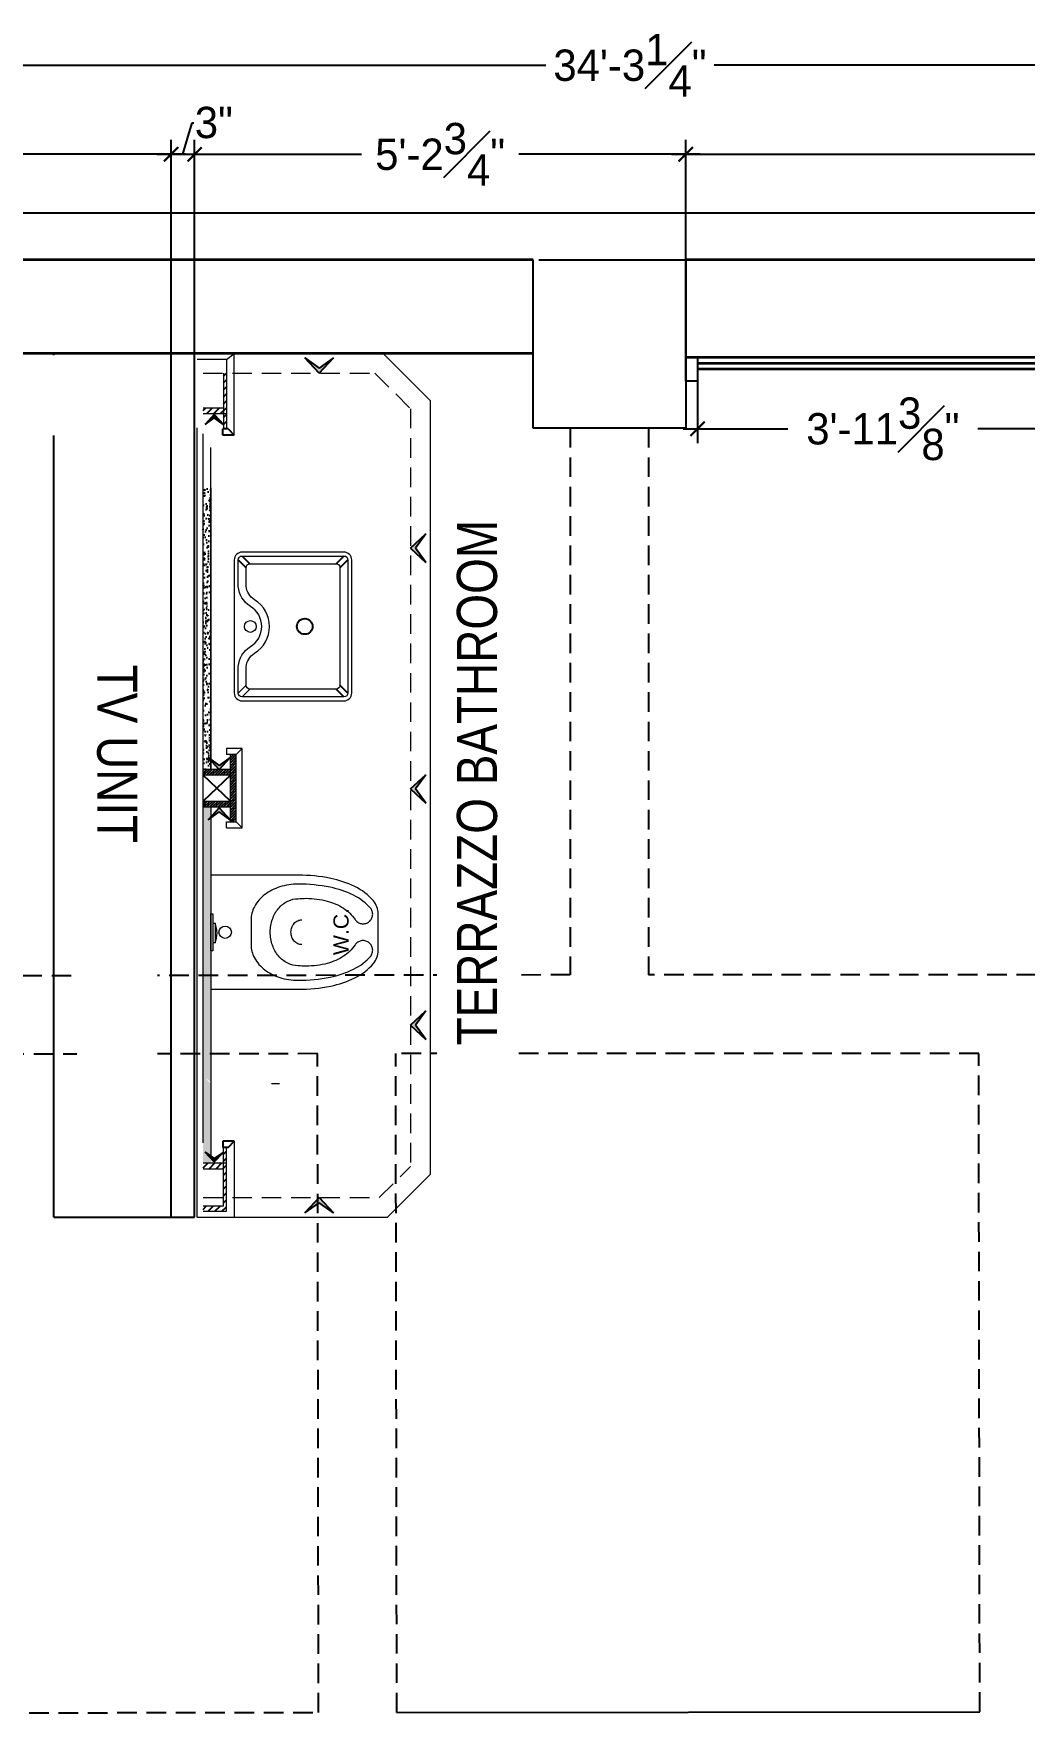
# Model space of a CAD drawing. Header units: inches. Extents: x -137722 to 81594, y -22256 to -1207.
# Drawn here: x -65854.8 to -65728.3, y -7632.3 to -7415.7 of the extents above; entities that cross this region are included whole.
import ezdxf

# ---------------------------------------------------------------- set-up
doc = ezdxf.new("R2010")
doc.units = ezdxf.units.IN
doc.header["$LTSCALE"] = 0.05
doc.header["$MEASUREMENT"] = 0
doc.header["$PDMODE"] = 3
doc.header["$PDSIZE"] = -4
doc.linetypes.add('A2-XREF-115_FURN$0$HIDDEN', pattern=[0.375, 0.25, -0.125])
doc.linetypes.add('DASHED2', pattern=[0.375, 0.25, -0.125])
doc.layers.get('Defpoints').update_dxf_attribs({"linetype": 'DASHED2'})
for name, color, linetype in [('00 floor', 7, 'Continuous'), ('beam', 7, 'Continuous'), ('Civil Dimension - Text', 7, 'Continuous'), ('Flooring Hatch', 251, 'Continuous'), ('Furniture Layout', 6, 'Continuous'), ('HATCH', 251, 'Continuous'), ('T-furniture', 7, 'Continuous'), ('text', 176, 'Continuous'), ('Vector Graphics', 7, 'Continuous')]:
    doc.layers.add(name, color=color, linetype=linetype)
doc.layers.add('FURNITURE', color=36, linetype='Continuous', lineweight=18)
doc.layers.add('WALL', color=7, linetype='Continuous', lineweight=35)
doc.styles.add('4MMOF3-8', font='ARIALN.TTF', dxfattribs={"height": 5.12})
doc.styles.add('9-128OF1-4', font='stylu.ttf')
doc.styles.add('times', font='arial.ttf')
doc.dimstyles.new('DIM 1-4', dxfattribs={"dimtxt": 3.0792, "dimasz": 1.82, "dimexe": 1.82, "dimexo": 0, "dimgap": 0.09, "dimtad": 0, "dimzin": 0, "dimdsep": 46, "dimlunit": 4, "dimtxsty": '9-128OF1-4', "dimblk": 'ARCHTICK', "dimcen": 1.8125, "dimdle": 1.82, "dimclrd": 8, "dimclre": 8, "dimadec": 0, "dimazin": 0, "dimtfac": 1, "dimtofl": 0, "dimtmove": 0, "dimatfit": 3, "dimldrblk": 'OPEN90', "dimfxl": 1, "dimtolj": 1, "dimtzin": 0, "dimlwd": -1, "dimarcsym": 0})
pattern_1 = [(50, (914.3396, 844.2935), (1.411929493, -0.123527825), [0.147637795, -1.624015748]), (355, (914.3396, 844.2935), (-0.273132546, 1.480693177), [0.118110236, -1.299212598]), (100.4514445, (914.4573, 844.2832), (1.138796942, 1.357165337), [0.12547282, -1.380201008]), (46.1842, (914.3396, 844.6872), (2.10086876, -0.325825356), [0.22145669, -2.43602362]), (96.6356355, (914.5147, 844.66), (1.83988572, 1.9175563), [0.188209335, -2.07030268]), (351.184164, (914.3396, 844.6872), (1.83988572, 1.9175563), [0.177165354, -1.9488189]), (21, (914.5365, 844.5888), (1.175013882, -0.792556871), [0.147637795, -1.624015748]), (326, (914.5365, 844.5888), (0.47896719, 1.42746072), [0.118110236, -1.299212598]), (71.4514447, (914.6344, 844.5227), (1.653981057, 0.634903844), [0.125472815, -1.380201008]), (37.5, (914.33963, 844.2935), (0.023936723, 0.655302862), [0, -1.283464567, 0, -1.318897638, 0, -1.304133858]), (7.5, (914.3396, 844.2935), (0.51785342, 0.776401008), [0, -0.751968504, 0, -1.253937008, 0, -0.497047244]), (327.5, (913.90065, 844.2935), (1.0508315673, -0.044399354), [0, -0.492125984, 0, -1.535433071, 0, -2.037401575]), (317.5, (913.7038, 844.2935), (1.14800427, 0.197057052), [0, -0.63976378, 0, -1.01968504, 0, -1.446850394])]
pattern_2 = [(45, (914.3396, 853.7709), (-0.441941738, 0.441941738), [])]
pattern_3 = [(45, (914.3396, 834.8161), (-0.441941738, 0.441941738), [])]

# ---------------------------------------------------------------- blocks, each defined once
blk = doc.blocks.new('adwawd')
at = {"layer": 'Flooring Hatch', "ltscale": 50, "true_color": 0xcd6928, "transparency": 33554687}
h = blk.add_hatch(color=32, dxfattribs=at)
h.dxf.hatch_style = 1
h.paths.add_polyline_path([(-77941.34, -7094.04), (-77946.01, -7099.05), (-77941.34, -7095.73), (-77936.68, -7099.05)])
at = {"layer": 'Civil Dimension - Text', "color": 2, "ltscale": 50}
for p, q in [((-77941.34, -7094.04), (-77946.01, -7099.05)), ((-77946.01, -7099.05), (-77941.34, -7095.73)), ((-77941.34, -7094.04), (-77936.68, -7099.05)), ((-77936.68, -7099.05), (-77941.34, -7095.73))]:
    blk.add_line(p, q, dxfattribs=at)
blk = doc.blocks.new('_ArchTick')
at = {"color": 0, "const_width": 0.15}
blk.add_lwpolyline([(-0.5, -0.5), (0.5, 0.5)], dxfattribs=at)
blk = doc.blocks.new('*D148')
at = {"layer": 'Civil Dimension - Text', "color": 8, "lineweight": -2, "ltscale": 50, "transparency": 16777216}
for p, q in [((-65984.28, -7465.53), (-65984.28, -7429.24)), ((-65837.28, -7456.53), (-65837.28, -7429.24))]:
    blk.add_line(p, q, dxfattribs=at)
at = {"layer": 'Civil Dimension - Text', "color": 8, "ltscale": 50, "transparency": 16777216}
for p, q in [((-65986.1, -7431.06), (-65918.14, -7431.06)), ((-65835.46, -7431.06), (-65903.43, -7431.06))]:
    blk.add_line(p, q, dxfattribs=at)
at = {"layer": 'Defpoints', "color": 0, "ltscale": 50, "transparency": 16777216}
for p in [(-65837.28, -7431.06), (-65837.28, -7456.53), (-65984.28, -7465.53)]:
    blk.add_point(p, dxfattribs=at)
at = {"layer": 'Civil Dimension - Text', "color": 8, "ltscale": 50, "transparency": 16777216, "xscale": 1.82, "yscale": 1.82, "zscale": 1.82, "rotation": 180}
blk.add_blockref('_ArchTick', (-65984.28, -7431.06), dxfattribs=at)
at = {"layer": 'Civil Dimension - Text', "color": 8, "ltscale": 50, "transparency": 16777216, "xscale": 1.82, "yscale": 1.82, "zscale": 1.82}
blk.add_blockref('_ArchTick', (-65837.28, -7431.06), dxfattribs=at)
at = {"layer": 'Civil Dimension - Text', "color": 0, "ltscale": 50, "transparency": 16777216, "insert": (-65910.78, -7431.06), "char_height": 4, "attachment_point": 5, "style": '9-128OF1-4'}
blk.add_mtext('\\A1;12\'-3"', dxfattribs=at)
blk = doc.blocks.new('_Open90')
at = {"color": 0, "linetype": 'ByBlock', "lineweight": -2}
for p, q in [((0, 0), (-1, 0)), ((-0.5, 0.5), (0, 0)), ((0, 0), (-0.5, -0.5))]:
    blk.add_line(p, q, dxfattribs=at)
blk = doc.blocks.new('*D149')
at = {"layer": 'Civil Dimension - Text', "color": 8, "ltscale": 50, "transparency": 16777216}
for p, q in [((-65835.78, -7431.06), (-65834.58, -7427.03)), ((-65834.58, -7427.03), (-65834.4, -7427.03)), ((-65839.1, -7431.06), (-65832.46, -7431.06))]:
    blk.add_line(p, q, dxfattribs=at)
at = {"layer": 'Civil Dimension - Text', "color": 8, "lineweight": -2, "ltscale": 50, "transparency": 16777216}
for p, q in [((-65837.28, -7456.53), (-65837.28, -7429.24)), ((-65834.28, -7456.53), (-65834.28, -7429.24))]:
    blk.add_line(p, q, dxfattribs=at)
at = {"layer": 'Defpoints', "color": 0, "ltscale": 50, "transparency": 16777216}
for p in [(-65834.28, -7431.06), (-65837.28, -7456.53), (-65834.28, -7456.53)]:
    blk.add_point(p, dxfattribs=at)
at = {"layer": 'Civil Dimension - Text', "color": 8, "ltscale": 50, "transparency": 16777216, "xscale": 1.82, "yscale": 1.82, "zscale": 1.82, "rotation": 180}
blk.add_blockref('_ArchTick', (-65837.28, -7431.06), dxfattribs=at)
at = {"layer": 'Civil Dimension - Text', "color": 8, "ltscale": 50, "transparency": 16777216, "xscale": 1.82, "yscale": 1.82, "zscale": 1.82}
blk.add_blockref('_ArchTick', (-65834.28, -7431.06), dxfattribs=at)
at = {"layer": 'Civil Dimension - Text', "color": 0, "ltscale": 50, "transparency": 16777216, "insert": (-65831.82, -7427.03), "char_height": 4, "attachment_point": 5, "style": '9-128OF1-4'}
blk.add_mtext('\\A1;3"', dxfattribs=at)
blk = doc.blocks.new('*D150')
at = {"layer": 'Civil Dimension - Text', "color": 8, "lineweight": -2, "ltscale": 50, "transparency": 16777216}
for p, q in [((-65834.28, -7456.53), (-65834.28, -7429.24)), ((-65771.53, -7457.03), (-65771.53, -7429.24))]:
    blk.add_line(p, q, dxfattribs=at)
at = {"layer": 'Civil Dimension - Text', "color": 8, "ltscale": 50, "transparency": 16777216}
for p, q in [((-65836.1, -7431.06), (-65812.95, -7431.06)), ((-65769.71, -7431.06), (-65792.86, -7431.06))]:
    blk.add_line(p, q, dxfattribs=at)
at = {"layer": 'Defpoints', "color": 0, "ltscale": 50, "transparency": 16777216}
for p in [(-65771.53, -7431.06), (-65834.28, -7456.53), (-65771.53, -7457.03)]:
    blk.add_point(p, dxfattribs=at)
at = {"layer": 'Civil Dimension - Text', "color": 8, "ltscale": 50, "transparency": 16777216, "xscale": 1.82, "yscale": 1.82, "zscale": 1.82, "rotation": 180}
blk.add_blockref('_ArchTick', (-65834.28, -7431.06), dxfattribs=at)
at = {"layer": 'Civil Dimension - Text', "color": 8, "ltscale": 50, "transparency": 16777216, "xscale": 1.82, "yscale": 1.82, "zscale": 1.82}
blk.add_blockref('_ArchTick', (-65771.53, -7431.06), dxfattribs=at)
at = {"layer": 'Civil Dimension - Text', "color": 0, "ltscale": 50, "transparency": 16777216, "insert": (-65802.91, -7431.06), "char_height": 4, "attachment_point": 5, "style": '9-128OF1-4'}
blk.add_mtext('\\A1;5\'-2{\\H1x;\\S3#4;}"', dxfattribs=at)
blk = doc.blocks.new('*D145')
at = {"layer": 'Civil Dimension - Text', "color": 8, "lineweight": -2, "ltscale": 50, "transparency": 16777216}
for p, q in [((-65771.53, -7457.03), (-65771.53, -7429.24)), ((-65573.03, -7457.03), (-65573.03, -7429.24))]:
    blk.add_line(p, q, dxfattribs=at)
at = {"layer": 'Civil Dimension - Text', "color": 8, "ltscale": 50, "transparency": 16777216}
for p, q in [((-65773.35, -7431.06), (-65682.06, -7431.06)), ((-65571.21, -7431.06), (-65662.5, -7431.06))]:
    blk.add_line(p, q, dxfattribs=at)
at = {"layer": 'Defpoints', "color": 0, "ltscale": 50, "transparency": 16777216}
for p in [(-65573.03, -7431.06), (-65771.53, -7457.03), (-65573.03, -7457.03)]:
    blk.add_point(p, dxfattribs=at)
at = {"layer": 'Civil Dimension - Text', "color": 8, "ltscale": 50, "transparency": 16777216, "xscale": 1.82, "yscale": 1.82, "zscale": 1.82, "rotation": 180}
blk.add_blockref('_ArchTick', (-65771.53, -7431.06), dxfattribs=at)
at = {"layer": 'Civil Dimension - Text', "color": 8, "ltscale": 50, "transparency": 16777216, "xscale": 1.82, "yscale": 1.82, "zscale": 1.82}
blk.add_blockref('_ArchTick', (-65573.03, -7431.06), dxfattribs=at)
at = {"layer": 'Civil Dimension - Text', "color": 0, "ltscale": 50, "transparency": 16777216, "insert": (-65672.28, -7431.06), "char_height": 4, "attachment_point": 5, "style": '9-128OF1-4'}
blk.add_mtext('\\A1;16\'-6{\\H1x;\\S1#2;}"', dxfattribs=at)
blk = doc.blocks.new('*D151')
at = {"layer": 'Civil Dimension - Text', "color": 8, "lineweight": -2, "ltscale": 50, "transparency": 16777216}
for p, q in [((-65984.28, -7465.53), (-65984.28, -7417.87)), ((-65573.03, -7465.53), (-65573.03, -7417.87))]:
    blk.add_line(p, q, dxfattribs=at)
at = {"layer": 'Civil Dimension - Text', "color": 8, "ltscale": 50, "transparency": 16777216}
for p, q in [((-65986.1, -7419.69), (-65789.41, -7419.69)), ((-65571.21, -7419.69), (-65767.91, -7419.69))]:
    blk.add_line(p, q, dxfattribs=at)
at = {"layer": 'Defpoints', "color": 0, "ltscale": 50, "transparency": 16777216}
for p in [(-65573.03, -7419.69), (-65984.28, -7465.53), (-65573.03, -7465.53)]:
    blk.add_point(p, dxfattribs=at)
at = {"layer": 'Civil Dimension - Text', "color": 8, "ltscale": 50, "transparency": 16777216, "xscale": 1.82, "yscale": 1.82, "zscale": 1.82, "rotation": 180}
blk.add_blockref('_ArchTick', (-65984.28, -7419.69), dxfattribs=at)
at = {"layer": 'Civil Dimension - Text', "color": 8, "ltscale": 50, "transparency": 16777216, "xscale": 1.82, "yscale": 1.82, "zscale": 1.82}
blk.add_blockref('_ArchTick', (-65573.03, -7419.69), dxfattribs=at)
at = {"layer": 'Civil Dimension - Text', "color": 0, "ltscale": 50, "transparency": 16777216, "insert": (-65778.66, -7419.69), "char_height": 4, "attachment_point": 5, "style": '9-128OF1-4'}
blk.add_mtext('\\A1;34\'-3{\\H1x;\\S1#4;}"', dxfattribs=at)
blk = doc.blocks.new('*D154')
at = {"layer": 'Civil Dimension - Text', "color": 8, "lineweight": -2, "ltscale": 50, "transparency": 16777216}
for p, q in [((-65770.03, -7460.03), (-65770.03, -7467.94)), ((-65722.66, -7460.03), (-65722.66, -7467.94))]:
    blk.add_line(p, q, dxfattribs=at)
at = {"layer": 'Civil Dimension - Text', "color": 8, "ltscale": 50, "transparency": 16777216}
for p, q in [((-65771.85, -7466.12), (-65758.49, -7466.12)), ((-65720.84, -7466.12), (-65734.2, -7466.12))]:
    blk.add_line(p, q, dxfattribs=at)
at = {"layer": 'Defpoints', "color": 0, "ltscale": 50, "transparency": 16777216}
for p in [(-65770.03, -7460.03), (-65722.66, -7460.03), (-65770.03, -7466.12)]:
    blk.add_point(p, dxfattribs=at)
at = {"layer": 'Civil Dimension - Text', "color": 8, "ltscale": 50, "transparency": 16777216, "xscale": 1.82, "yscale": 1.82, "zscale": 1.82, "rotation": 180}
blk.add_blockref('_ArchTick', (-65770.03, -7466.12), dxfattribs=at)
at = {"layer": 'Civil Dimension - Text', "color": 8, "ltscale": 50, "transparency": 16777216, "xscale": 1.82, "yscale": 1.82, "zscale": 1.82}
blk.add_blockref('_ArchTick', (-65722.66, -7466.12), dxfattribs=at)
at = {"layer": 'Civil Dimension - Text', "color": 0, "ltscale": 50, "transparency": 16777216, "insert": (-65746.35, -7466.12), "char_height": 4, "attachment_point": 5, "style": '9-128OF1-4'}
blk.add_mtext('\\A1;3\'-11{\\H1x;\\S3#8;}"', dxfattribs=at)

msp = doc.modelspace()

# ---------------------------------------------------------------- hatches: boundary and pattern name
at = {"layer": 'HATCH', "ltscale": 50, "true_color": 0xb3691e}
h = msp.add_hatch(dxfattribs=at)
h.set_pattern_fill('ANSI31', color=32, scale=5)
h.set_pattern_definition(pattern_2)
h.paths.add_polyline_path([(-65833.206, -7464.1756), (-65833.206, -7463.4256), (-65830.584, -7463.4256), (-65830.584, -7459.0255), (-65830.206, -7459.0255), (-65830.206, -7464.1756)])
h = msp.add_hatch(dxfattribs=at)
h.set_pattern_fill('ANSI31', color=32, scale=5)
h.set_pattern_definition(pattern_2)
h.paths.add_polyline_path([(-65830.584, -7464.1756), (-65830.206, -7464.1756), (-65830.206, -7466.1382), (-65830.584, -7466.1382)])
h = msp.add_hatch(dxfattribs=at)
h.set_pattern_fill('ANSI31', color=32, scale=5)
h.set_pattern_definition(pattern_2)
h.paths.add_polyline_path([(-65830.584, -7466.1382), (-65830.206, -7466.1382), (-65830.206, -7464.1756), (-65830.584, -7464.1756)])
at = {"layer": 'HATCH', "ltscale": 50, "true_color": 0x939598}
h = msp.add_hatch(dxfattribs=at)
h.set_pattern_fill('AR-CONC', color=252, scale=0.19685)
h.set_pattern_definition(pattern_1)
h.paths.add_polyline_path([(-65833.206, -7473.653), (-65832.206, -7473.653), (-65832.206, -7474.5657), (-65832.9237, -7475.3375), (-65832.206, -7474.8269), (-65832.206, -7479.2619, -0.03144986), (-65833.206, -7479.1764)])
h = msp.add_hatch(dxfattribs=at)
h.set_pattern_fill('AR-CONC', color=252, scale=0.19685)
h.set_pattern_definition(pattern_1)
h.paths.add_polyline_path([(-65832.206, -7508.3492), (-65832.5578, -7508.099), (-65832.206, -7508.4773), (-65832.206, -7509.6172), (-65833.206, -7509.6172), (-65833.206, -7491.3419), (-65833.206, -7479.1764, 0.03144986), (-65832.206, -7479.2619)])
at = {"layer": 'HATCH', "ltscale": 50, "true_color": 0x944942}
h = msp.add_hatch(dxfattribs=at)
h.set_pattern_fill('ANSI31', color=15, scale=2)
h.set_pattern_definition([(45, (-661.5679, 867.35122), (-0.1767766953, 0.1767766953), [])])
h.paths.add_polyline_path([(-65828.956, -7516.333), (-65829.706, -7516.333), (-65829.706, -7507.7072), (-65828.956, -7507.7072)])
h = msp.add_hatch(dxfattribs=at)
h.set_pattern_fill('ANSI31', color=15, scale=2)
h.set_pattern_definition([(45, (-660.59672, 867.35122), (-0.1767766953, 0.1767766953), [])])
h.paths.add_polyline_path([(-65829.706, -7509.6172), (-65829.706, -7510.3672), (-65833.206, -7510.3672), (-65833.206, -7509.6172)])
h = msp.add_hatch(dxfattribs=at)
h.set_pattern_fill('ANSI31', color=15, scale=2)
h.set_pattern_definition([(45, (-662.47084, 867.35122), (-0.1767766953, 0.1767766953), [])])
h.paths.add_polyline_path([(-65833.206, -7514.423), (-65833.206, -7513.673), (-65829.706, -7513.673), (-65829.706, -7514.423)])
at = {"layer": 'HATCH', "ltscale": 50, "true_color": 0x939598}
h = msp.add_hatch(dxfattribs=at)
h.set_pattern_fill('AR-CONC', color=252, scale=0.19685)
h.set_pattern_definition(pattern_1)
h.paths.add_polyline_path([(-65833.206, -7514.423), (-65832.206, -7514.423), (-65832.206, -7515.6687), (-65832.5578, -7516.047), (-65832.206, -7515.7967), (-65832.206, -7549.519), (-65832.9237, -7549.0084), (-65832.206, -7549.7802), (-65832.206, -7559.8646), (-65833.206, -7559.8646), (-65833.206, -7530.4154)])
at = {"layer": 'HATCH', "ltscale": 50, "true_color": 0xb3691e}
h = msp.add_hatch(dxfattribs=at)
h.set_pattern_fill('ANSI31', color=32, scale=5)
h.set_pattern_definition(pattern_3)
h.paths.add_polyline_path([(-65830.584, -7559.8646), (-65830.206, -7559.8646), (-65830.206, -7557.902), (-65830.584, -7557.902)])
h = msp.add_hatch(dxfattribs=at)
h.set_pattern_fill('ANSI31', color=32, scale=5)
h.set_pattern_definition(pattern_3)
h.paths.add_polyline_path([(-65833.206, -7559.8646), (-65833.206, -7560.6146), (-65830.584, -7560.6146), (-65830.584, -7565.4103), (-65833.206, -7565.4103), (-65833.206, -7566.0534), (-65830.206, -7566.0534), (-65830.206, -7559.8646)])

# ---------------------------------------------------------------- linework, layer by layer
at = {"color": 9, "ltscale": 10}
for points in [[(-65828.706, -7482.8689), (-65827.706, -7483.8689)], [(-65828.206, -7482.3689), (-65827.206, -7483.3689)], [(-65815.206, -7482.3689), (-65816.206, -7483.3689)], [(-65814.706, -7482.8689), (-65815.706, -7483.8689)], [(-65814.706, -7499.8689), (-65815.706, -7498.8689)], [(-65815.206, -7500.3689), (-65816.206, -7499.3689)]]:
    msp.add_lwpolyline(points, dxfattribs=at)
at = {"ltscale": 10}
msp.add_circle((-65820.206, -7491.3689), 1, dxfattribs=at)
at = {"layer": '00 floor'}
for p, q in [((-65852.2831, -7566.8034), (-65852.2831, -7456.5255)), ((-65837.2831, -7566.8034), (-65837.2831, -7456.5255)), ((-65834.2831, -7566.8034), (-65834.2831, -7456.5255)), ((-65852.2831, -7566.8034), (-65837.2831, -7566.8034)), ((-65837.2831, -7566.8034), (-65834.2831, -7566.8034))]:
    msp.add_line(p, q, dxfattribs=at)
msp.add_lwpolyline([(-65771.5331, -7457.0255), (-65770.0331, -7457.0255), (-65770.0331, -7460.0255), (-65771.5331, -7460.0255)], close=True, dxfattribs=at)
at = {"layer": 'beam', "color": 9, "linetype": 'A2-XREF-115_FURN$0$HIDDEN', "ltscale": 200, "true_color": 0xc7c8ca}
for p, q in [((-65786.2831, -7466.0255), (-65786.2831, -7535.8687)), ((-65776.2831, -7466.0255), (-65776.2831, -7535.8526)), ((-65786.2831, -7535.8687), (-65977.5444, -7536.1765)), ((-65573.0331, -7535.8526), (-65776.2831, -7535.8526)), ((-65818.5811, -7545.9207), (-65893.0547, -7546.0405)), ((-65818.4457, -7630.0554), (-65818.5811, -7545.9207)), ((-65734.1073, -7545.9046), (-65808.5811, -7545.9046)), ((-65808.4457, -7630.0444), (-65808.5811, -7545.9046)), ((-65733.972, -7629.9621), (-65734.1073, -7545.9046)), ((-65892.9194, -7630.1377), (-65818.4457, -7630.0554))]:
    msp.add_line(p, q, dxfattribs=at)
at = {"layer": 'beam', "color": 9, "ltscale": 15, "true_color": 0xc7c8ca}
msp.add_line((-65808.4457, -7630.0444), (-65733.972, -7629.9621), dxfattribs=at)
at = {"layer": 'beam', "color": 253, "ltscale": 15}
msp.add_lwpolyline([(-65967.5331, -7438.5255), (-65463.0331, -7438.5255), (-65463.0331, -7753.2755), (-66459.7831, -7753.2755), (-66459.7831, -7438.5255), (-66198.2831, -7438.5255)], dxfattribs=at)
at = {"layer": 'Civil Dimension - Text', "ltscale": 50}
for p, q in [((-65829.706, -7510.3672), (-65833.206, -7513.673)), ((-65829.706, -7513.673), (-65833.206, -7510.3672))]:
    msp.add_line(p, q, dxfattribs=at)
at = {"layer": 'FURNITURE', "color": 6, "ltscale": 50}
for p, q in [((-65833.956, -7456.5255), (-65810.206, -7456.5255)), ((-65830.206, -7457.2755), (-65833.956, -7457.2755)), ((-65830.206, -7457.2755), (-65829.206, -7456.5255)), ((-65830.206, -7457.2755), (-65830.206, -7466.1382)), ((-65830.206, -7457.9868), (-65830.206, -7466.1382)), ((-65829.206, -7466.9256), (-65829.206, -7456.5255)), ((-65829.206, -7466.9256), (-65829.206, -7456.5255)), ((-65829.206, -7466.9256), (-65829.206, -7457.2368)), ((-65829.206, -7466.9256), (-65829.206, -7457.2368)), ((-65810.206, -7456.5255), (-65804.206, -7462.5255)), ((-65804.206, -7462.5255), (-65804.206, -7561.3575)), ((-65832.206, -7509.6172), (-65832.206, -7468.5029)), ((-65830.206, -7466.9256), (-65829.206, -7466.9256)), ((-65830.206, -7466.9256), (-65829.206, -7466.9256)), ((-65832.206, -7509.6172), (-65832.206, -7473.653)), ((-65832.206, -7509.6172), (-65832.206, -7473.653)), ((-65832.206, -7473.653), (-65832.206, -7509.6172)), ((-65828.206, -7506.9572), (-65830.206, -7506.9572)), ((-65830.206, -7506.9572), (-65830.206, -7507.7072)), ((-65828.956, -7507.7072), (-65830.206, -7507.7072)), ((-65828.956, -7507.7072), (-65828.206, -7506.9572)), ((-65828.956, -7516.333), (-65828.956, -7507.7072)), ((-65828.206, -7517.083), (-65828.206, -7506.9572)), ((-65832.206, -7514.423), (-65832.206, -7558.9964)), ((-65830.206, -7516.333), (-65828.956, -7516.333)), ((-65830.206, -7517.083), (-65830.206, -7516.333)), ((-65828.956, -7516.333), (-65828.206, -7517.083)), ((-65830.206, -7517.083), (-65828.206, -7517.083)), ((-65830.206, -7557.1146), (-65829.206, -7557.1146)), ((-65829.206, -7557.1146), (-65829.206, -7566.8034)), ((-65829.206, -7557.1146), (-65829.206, -7566.8034)), ((-65830.206, -7566.0534), (-65830.206, -7557.902)), ((-65809.6519, -7566.8034), (-65804.206, -7561.3575)), ((-65833.206, -7566.0534), (-65830.206, -7566.0534)), ((-65833.956, -7566.8034), (-65809.6519, -7566.8034))]:
    msp.add_line(p, q, dxfattribs=at)
at = {"layer": 'FURNITURE', "color": 6, "linetype": 'A2-XREF-115_FURN$0$HIDDEN', "ltscale": 200}
for p, q in [((-65833.206, -7459.0255), (-65811.2416, -7459.0255)), ((-65811.2416, -7459.0255), (-65806.706, -7463.561)), ((-65806.706, -7463.561), (-65806.706, -7560.322)), ((-65810.6874, -7564.3034), (-65806.706, -7560.322)), ((-65833.206, -7564.3034), (-65810.6874, -7564.3034))]:
    msp.add_line(p, q, dxfattribs=at)
at = {"layer": 'FURNITURE', "ltscale": 50}
for p, q in [((-65830.584, -7459.0255), (-65830.584, -7466.1382)), ((-65833.956, -7566.8034), (-65833.956, -7466.0029)), ((-65833.206, -7557.326), (-65833.206, -7466.7529)), ((-65832.206, -7509.6172), (-65832.206, -7475.1381)), ((-65832.206, -7509.6172), (-65832.206, -7475.1381)), ((-65829.706, -7516.333), (-65829.706, -7507.7072)), ((-65829.706, -7509.6172), (-65833.206, -7509.6172)), ((-65829.706, -7510.3672), (-65833.206, -7510.3672)), ((-65833.206, -7513.673), (-65829.706, -7513.673)), ((-65833.206, -7514.423), (-65829.706, -7514.423)), ((-65834.2831, -7566.8034), (-65834.2831, -7542.8034)), ((-65823.4469, -7549.7751), (-65824.4469, -7549.7751)), ((-65830.584, -7565.4103), (-65830.584, -7557.902))]:
    msp.add_line(p, q, dxfattribs=at)
at = {"layer": 'FURNITURE', "color": 36, "ltscale": 50}
for p, q in [((-65833.206, -7463.4256), (-65830.584, -7463.4256)), ((-65833.206, -7464.1756), (-65830.206, -7464.1756)), ((-65833.206, -7559.8646), (-65830.206, -7559.8646)), ((-65833.206, -7560.6146), (-65830.584, -7560.6146)), ((-65830.584, -7565.4103), (-65833.206, -7565.4103))]:
    msp.add_line(p, q, dxfattribs=at)
at = {"layer": 'FURNITURE', "color": 6, "ltscale": 50}
for points in [[(-65832.206, -7473.653), (-65832.206, -7509.6172)], [(-65828.706, -7499.8689), (-65827.706, -7498.8689)], [(-65828.206, -7500.3689), (-65827.206, -7499.3689)]]:
    msp.add_lwpolyline(points, dxfattribs=at)
for points in [[(-65814.206, -7499.8689), (-65814.206, -7482.8689, 0.41421356), (-65815.206, -7481.8689), (-65828.206, -7481.8689, 0.41421356), (-65829.206, -7482.8689), (-65829.206, -7499.8689, 0.41421356), (-65828.206, -7500.8689), (-65815.206, -7500.8689, 0.41421356)], [(-65828.706, -7486.2634), (-65828.706, -7482.8689, -0.41421356), (-65828.206, -7482.3689), (-65815.206, -7482.3689, -0.41421356), (-65814.706, -7482.8689), (-65814.706, -7499.8689, -0.41421356), (-65815.206, -7500.3689), (-65828.206, -7500.3689, -0.41421356), (-65828.706, -7499.8689), (-65828.706, -7496.4745, -0.23340418), (-65827.1568, -7493.938, 0.26284943), (-65825.706, -7491.3689, 0.26284943), (-65827.1568, -7488.7999, -0.23340418)], [(-65827.706, -7486.2145), (-65827.706, -7483.8689, -0.41421356), (-65827.206, -7483.3689), (-65816.206, -7483.3689, -0.41421356), (-65815.706, -7483.8689), (-65815.706, -7498.8689, -0.41421356), (-65816.206, -7499.3689), (-65827.206, -7499.3689, -0.41421356), (-65827.706, -7498.8689), (-65827.706, -7496.5233, -0.22783379), (-65826.6298, -7494.7879, 0.2620272), (-65824.706, -7491.3689, 0.2620272), (-65826.6298, -7487.9499, -0.22783379)], [(-65821.0302, -7537.704, 0.04964787), (-65816.8981, -7537.2927, 0.06346019), (-65813.8148, -7536.2531, 0.103485), (-65811.4407, -7534.4175, 0.17845785), (-65810.8261, -7532.7505), (-65810.8261, -7528.0802, 0.17845785), (-65811.4407, -7526.4132, 0.103485), (-65813.8148, -7524.5776, 0.06346019), (-65816.8981, -7523.5381, 0.04964787), (-65821.0302, -7523.1268), (-65832.206, -7523.1268), (-65832.206, -7537.704)], [(-65811.7421, -7527.4205, 0.103485), (-65813.9879, -7525.6842, 0.06346019), (-65816.9762, -7524.6767, 0.04964787), (-65821.0302, -7524.2731, 0.07585802), (-65823.4108, -7524.6364, 0.08606917), (-65825.3019, -7525.6079, 0.10598536), (-65826.642, -7527.1565, 0.12620097), (-65827.0713, -7528.8303), (-65827.0713, -7532.0005, 0.12620097), (-65826.642, -7533.6742, 0.10598536), (-65825.3019, -7535.2228, 0.08606917), (-65823.4108, -7536.1943, 0.07585802), (-65821.0302, -7536.5576, 0.04964787), (-65816.9762, -7536.1541, 0.06346019), (-65813.9879, -7535.1466, 0.103485), (-65811.7421, -7533.4102, 0.09751124), (-65811.5544, -7532.9625, 0.09807999), (-65811.5509, -7532.4799, 0.09889518), (-65811.7321, -7532.0333, 0.09947943), (-65812.0695, -7531.693, 0.09947943), (-65812.5121, -7531.5094, 0.09889518), (-65812.994, -7531.5105, 0.09807999), (-65813.4395, -7531.6962, 0.09751124), (-65813.783, -7532.0392, -0.10244472), (-65815.2501, -7533.4765, -0.0778842), (-65817.3274, -7534.3929, -0.0650958), (-65820.0161, -7534.7444, -0.02428356), (-65821.0302, -7534.6951, -0.11533072), (-65822.3688, -7534.3822, -0.10394608), (-65823.5647, -7533.4416, -0.09107141), (-65824.3331, -7532.0858, -0.08367513), (-65824.6146, -7530.4154, -0.08367513), (-65824.3331, -7528.7449, -0.09107141), (-65823.5647, -7527.3891, -0.10394608), (-65822.3688, -7526.4485, -0.11533072), (-65821.0302, -7526.1356, -0.02428356), (-65820.0161, -7526.0863, -0.0650958), (-65817.3274, -7526.4378, -0.0778842), (-65815.2501, -7527.3543, -0.10244472), (-65813.783, -7528.7915, 0.09751124), (-65813.4395, -7529.1346, 0.09807999), (-65812.994, -7529.3203, 0.09889518), (-65812.5121, -7529.3213, 0.09947943), (-65812.0695, -7529.1377, 0.09947943), (-65811.7321, -7528.7974, 0.09889518), (-65811.5509, -7528.3508, 0.09807999), (-65811.5544, -7527.8682, 0.09751124)]]:
    msp.add_lwpolyline(points, format="xyb", close=True, dxfattribs=at)
for points in [[(-65831.9321, -7532.772), (-65832.206, -7532.772), (-65832.206, -7528.0588), (-65831.9321, -7528.0588)], [(-65831.6581, -7531.7874), (-65831.9284, -7531.7874), (-65831.9284, -7529.2658), (-65831.6581, -7529.2658)]]:
    msp.add_lwpolyline(points, close=True, dxfattribs=at)
msp.add_lwpolyline([(-65820.5831, -7532.0005, -0.11106449), (-65821.1039, -7531.8833, -0.10284102), (-65821.563, -7531.5362, -0.09301104), (-65821.8608, -7531.0313, -0.08708208), (-65821.9689, -7530.4154, -0.08708208), (-65821.8608, -7529.7994, -0.09301104), (-65821.563, -7529.2945, -0.10284102), (-65821.1039, -7528.9474, -0.11106449), (-65820.5831, -7528.8303, -0.11106449)], format="xyb", dxfattribs=at)
for centre, radius in [((-65827.1568, -7491.3689), 0.75), ((-65830.3807, -7530.4154), 0.7925)]:
    msp.add_circle(centre, radius, dxfattribs=at)
msp.add_arc((-65834.7051, -7530.5266), 3.2975, 337.521227, 22.478773, dxfattribs=at)
at = {"layer": 'Furniture Layout', "ltscale": 50}
for p, q in [((-65829.9934, -7466.1382), (-65830.6745, -7466.1382)), ((-65830.6745, -7466.9256), (-65830.6745, -7466.1382)), ((-65829.9934, -7466.1382), (-65830.6745, -7466.1382)), ((-65830.6745, -7466.9256), (-65830.6745, -7466.1382)), ((-65829.9934, -7466.1382), (-65829.206, -7466.9256)), ((-65829.9934, -7466.1382), (-65829.206, -7466.9256)), ((-65829.206, -7466.9256), (-65830.6745, -7466.9256)), ((-65829.206, -7466.9256), (-65830.6745, -7466.9256)), ((-65829.206, -7557.1146), (-65830.6745, -7557.1146)), ((-65830.6745, -7557.1146), (-65830.6745, -7557.902)), ((-65829.9934, -7557.902), (-65829.206, -7557.1146)), ((-65829.9934, -7557.902), (-65830.6745, -7557.902))]:
    msp.add_line(p, q, dxfattribs=at)
at = {"layer": 'Vector Graphics', "color": 1, "linetype": 'Continuous', "ltscale": 3}
for p, q in [((-65791.0331, -7466.0255), (-65791.0331, -7444.5255)), ((-65790.2831, -7444.5255), (-65771.5331, -7444.5255)), ((-65771.5331, -7444.5255), (-65771.5331, -7466.0255)), ((-65815.0331, -7456.5255), (-65834.2831, -7456.5255)), ((-65771.5331, -7466.0255), (-65791.0331, -7466.0255))]:
    msp.add_line(p, q, dxfattribs=at)
at = {"layer": 'WALL'}
for p, q in [((-65791.0331, -7444.5255), (-65967.5331, -7444.5255)), ((-65573.0331, -7444.5255), (-65771.5331, -7444.5255)), ((-65791.0331, -7456.5255), (-65967.5331, -7456.5255)), ((-65573.0331, -7457.0255), (-65771.5331, -7457.0255)), ((-65722.6581, -7457.7755), (-65770.0331, -7457.7755)), ((-65722.6581, -7458.5255), (-65770.0331, -7458.5255))]:
    msp.add_line(p, q, dxfattribs=at)

# ---------------------------------------------------------------- block references
at = {"layer": 'Civil Dimension - Text'}
for p, xscale, yscale, zscale, rotation in [((-96357.2123, -10238.6004), 0.391818498610159, 0.391818498610159, 0.391818498610159, 180), ((-68586.281, 23057.481), 0.391818498610159, 0.391818498610159, 0.391818498610159, 90.00000000000001), ((-42240.886, -9656.747), -0.3026668380721919, 0.3026668380721919, 0.3026668380721919, 180), ((-68586.281, 23026.7369), 0.391818498610159, 0.391818498610159, 0.391818498610159, 90.00000000000001), ((-68586.281, 22996.573), 0.391818498610159, 0.391818498610159, 0.391818498610159, 90.00000000000001), ((-85187.6295, -9321.4566), 0.2483388566316006, 0.2483388566316006, 0.2483388566316006, 180)]:
    msp.add_blockref('adwawd', p, dxfattribs=dict(at, xscale=xscale, yscale=yscale, zscale=zscale, rotation=rotation))
for p, xscale, yscale, zscale in [((-85187.6295, -5702.5836), -0.2483388566316006, 0.2483388566316006, 0.2483388566316006), ((-42240.886, -5367.399), 0.3026668380721919, 0.3026668380721919, 0.3026668380721919), ((-96357.2123, -4784.7284), -0.391818498610159, 0.391818498610159, 0.3918184986101589)]:
    msp.add_blockref('adwawd', p, dxfattribs=dict(at, xscale=xscale, yscale=yscale, zscale=zscale))

# ---------------------------------------------------------------- texts
at = {"layer": 'T-furniture', "color": 1, "insert": (-65816.5466, -7530.7055), "char_height": 1.943628, "width": 18.414923, "attachment_point": 2, "rotation": 90, "style": 'times'}
msp.add_mtext('{\\C7; W.C.}', dxfattribs=at)

# ---------------------------------------------------------------- dimensions: what is measured, and where the dimension line sits
at = {"layer": 'Civil Dimension - Text', "ltscale": 50}
for base, p1, p2, picture, middle in [((-65834.2831, -7431.0609), (-65837.2831, -7456.5255), (-65834.2831, -7456.5255), '*D149', (-65834.3051, -7427.0342)), ((-65771.5331, -7431.0609), (-65834.2831, -7456.5255), (-65771.5331, -7457.0255), '*D150', (-65802.9081, -7431.0609)), ((-65573.0331, -7431.0609), (-65771.5331, -7457.0255), (-65573.0331, -7457.0255), '*D145', (-65672.2831, -7431.0609)), ((-65770.0331, -7466.1213), (-65722.6581, -7460.0255), (-65770.0331, -7460.0255), '*D154', (-65746.3456, -7466.1213))]:
    dim = msp.add_linear_dim(base=base, p1=p1, p2=p2, dimstyle='DIM 1-4', override={"dimtxt": 4, "dimdec": 3, "dimtdec": 3, "dimtmove": 1, "dimfxl": 0, "dimfrac": 1, "dimarcsym": 1}, dxfattribs=at)
    dim.commit()
    dim.dimension.update_dxf_attribs({"geometry": picture, "text_midpoint": middle})

# ---------------------------------------------------------------- next in the draw order: texts
at = {"layer": 'text', "ltscale": 50, "attachment_point": 4, "style": '4MMOF3-8', "bg_fill": 2}
for s, insert, char_height, width in [('3D AMELIA ART', (-65915.9886, -7461.8833), 5.12, 66.281096), ('\\pi39.11909;BRANDING', (-65946.9218, -7624.518), 4, 101.801618)]:
    msp.add_mtext(s, dxfattribs=dict(at, insert=insert, char_height=char_height, width=width))
at = {"layer": 'text', "ltscale": 50, "char_height": 5.12, "width": 66.281096, "attachment_point": 4, "style": '4MMOF3-8', "bg_fill": 2}
for s, insert, rotation in [('\\pi-0.12723;TERRAZZO BATHROOM', (-65798.1735, -7544.7509), 90), ('TV UNIT', (-65844.2012, -7496.2379), 270)]:
    msp.add_mtext(s, dxfattribs=dict(at, insert=insert, rotation=rotation))

# ---------------------------------------------------------------- next in the draw order: dimensions: what is measured, and where the dimension line sits
at = {"layer": 'Civil Dimension - Text', "ltscale": 50}
for base, p2, picture, middle in [((-65573.0331, -7419.6943), (-65573.0331, -7465.5255), '*D151', (-65778.6581, -7419.6943)), ((-65837.2831, -7431.0609), (-65837.2831, -7456.5255), '*D148', (-65910.7831, -7431.0609))]:
    dim = msp.add_linear_dim(base=base, p1=(-65984.2831, -7465.5255), p2=p2, dimstyle='DIM 1-4', override={"dimtxt": 4, "dimdec": 3, "dimtdec": 3, "dimtmove": 1, "dimfxl": 0, "dimfrac": 1, "dimarcsym": 1}, dxfattribs=at)
    dim.commit()
    dim.dimension.update_dxf_attribs({"geometry": picture, "text_midpoint": middle})

doc.saveas('drawing.dxf')
